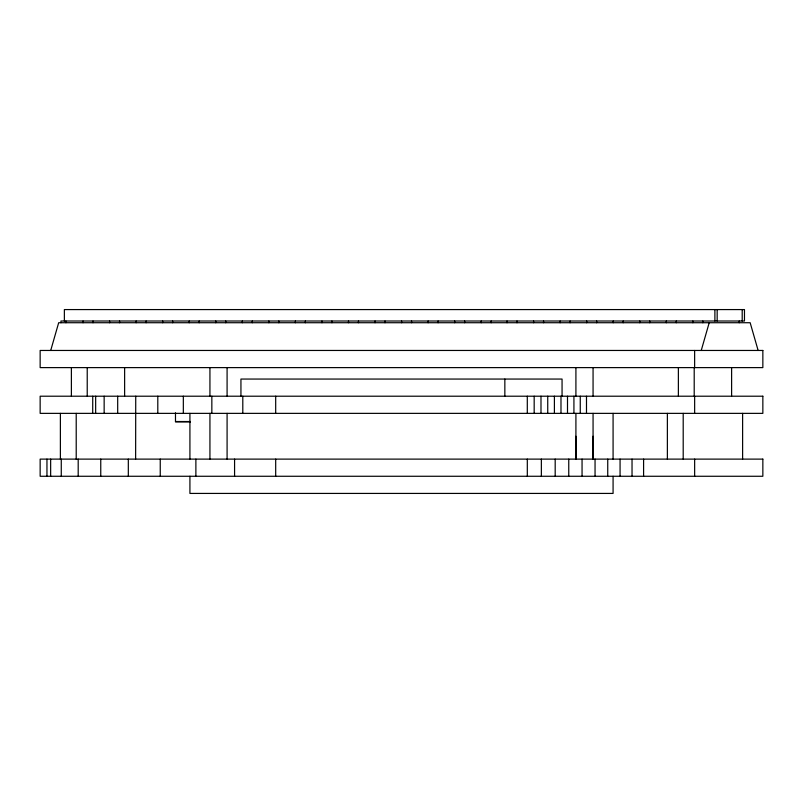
<?xml version="1.0" encoding="UTF-8"?>
<svg xmlns="http://www.w3.org/2000/svg" width="803" height="803" viewBox="0 0 803 803"><rect width="100%" height="100%" fill="white"/><g stroke="black" fill="none" stroke-linecap="round" stroke-linejoin="round"><path stroke-width="1.2" d="M575.912 436.24L575.912 459.115L575.912 413.364M593.066 436.24L593.066 459.115L593.066 413.364M50.719 350.459L58.679 322.726L750.163 322.726L758.132 350.459M701.24 350.459L709.21 322.726M175.486 421.525L190.482 421.525M190.482 421.886L175.486 421.886L175.486 412.812M742.614 413.364L742.614 459.115M742.203 309.577L742.203 321.009M739.232 321.009L739.232 322.726M731.613 367.623L731.613 396.06M717.169 309.577L717.169 321.009M714.891 309.577L714.891 321.009M702.826 321.009L702.826 322.726M694.635 350.459L694.635 367.613M694.645 396.21L694.645 413.364M694.645 459.115L694.645 476.269M694.204 367.623L694.204 396.06M692.859 321.009L692.859 322.726M683.202 413.364L683.202 459.115M678.374 367.623L678.374 396.06M676.277 321.009L676.277 322.726M667.373 413.364L667.373 459.115M666.309 321.009L666.309 322.726M649.737 321.009L649.737 322.726M643.594 459.115L643.594 476.269M639.77 321.009L639.77 322.726M632.031 459.115L632.031 476.269M623.188 321.009L623.188 322.726M620.067 459.115L620.067 476.269M613.221 321.009L613.221 322.726M613.08 413.364L613.08 459.115M613.08 476.269L613.08 493.423L189.92 493.423L189.92 476.269M607.741 459.115L607.741 476.269M596.639 321.009L596.639 322.726M595.053 459.115L595.053 476.269M593.066 367.623L593.066 396.06M586.672 321.009L586.672 322.726M586.491 396.21L586.491 413.364M582.055 459.115L582.055 476.269M580.258 396.21L580.258 413.364M575.912 367.623L575.912 396.06M573.924 396.21L573.924 413.364M570.1 321.009L570.1 322.726M568.755 459.115L568.755 476.269M567.5 396.21L567.5 413.364M562.06 396.21L562.06 379.056L240.94 379.056L240.94 396.21M560.986 396.21L560.986 413.364M560.133 321.009L560.133 322.726M555.184 459.115L555.184 476.269M554.401 396.21L554.401 413.364M547.736 396.21L547.736 413.364M543.551 321.009L543.551 322.726M541.363 459.115L541.363 476.269M540.991 396.21L540.991 413.364M534.176 396.21L534.176 413.364M533.583 321.009L533.583 322.726M527.3 396.21L527.3 413.364M527.31 459.115L527.31 476.269M517.002 321.009L517.002 322.726M507.034 321.009L507.034 322.726M504.846 379.056L504.846 396.21M491.195 321.009L491.195 322.726M481.228 321.009L481.228 322.726M464.646 321.009L464.646 322.726M454.679 321.009L454.679 322.726M438.107 321.009L438.107 322.726M428.14 321.009L428.14 322.726M411.558 321.009L411.558 322.726M401.59 321.009L401.59 322.726M385.008 321.009L385.008 322.726M375.041 321.009L375.041 322.726M358.469 321.009L358.469 322.726M348.502 321.009L348.502 322.726M331.92 321.009L331.92 322.726M321.953 321.009L321.953 322.726M305.371 321.009L305.371 322.726M295.404 321.009L295.404 322.726M278.832 321.009L278.832 322.726M275.69 396.21L275.69 413.364M275.69 459.115L275.69 476.269M268.864 321.009L268.864 322.726M252.283 321.009L252.283 322.726M242.797 396.21L242.797 413.364M242.315 321.009L242.315 322.726M234.576 459.115L234.576 476.269M227.088 367.623L227.088 396.06M227.088 413.364L227.088 459.115M225.733 321.009L225.733 322.726M215.766 321.009L215.766 322.726M211.841 396.21L211.841 413.364M209.934 367.623L209.934 396.06M209.934 413.364L209.934 459.115M199.194 321.009L199.194 322.726M195.882 459.115L195.882 476.269M189.92 413.364L189.92 459.115M189.227 321.009L189.227 322.726M183.335 396.21L183.335 413.364M172.645 321.009L172.645 322.726M162.678 321.009L162.678 322.726M160.249 459.115L160.249 476.269M157.8 396.21L157.8 413.364M146.106 321.009L146.106 322.726M136.139 321.009L136.139 322.726M135.737 396.21L135.627 459.115M128.319 459.115L128.319 476.269M124.626 367.613L124.626 396.06M119.557 321.009L119.557 322.726M117.69 396.21L117.69 413.364M109.589 321.009L109.589 322.726M104.149 396.21L104.149 413.364M100.756 459.115L100.756 476.269M95.657 396.21L95.657 413.364M93.007 321.009L93.007 322.726M92.736 396.21L92.706 413.364M87.226 367.613L87.226 396.06M83.04 321.009L83.04 322.726M78.192 459.115L78.192 476.269M76.215 413.364L76.215 459.115M71.387 367.613L71.387 396.06M65.936 321.009L65.936 322.726M64.37 321.009L64.37 309.577L744.471 309.577L744.471 321.009L60.958 321.009L60.958 322.726M61.269 459.115L61.269 476.269M60.386 413.364L60.386 459.115M50.649 459.115L50.649 476.269M46.955 459.115L46.955 476.269M762.85 350.459L40.15 350.459L40.15 367.613L762.85 367.613L762.85 350.459M762.85 396.21L40.15 396.21L40.15 413.364L762.85 413.364L762.85 396.21M762.85 459.115L40.15 459.115L40.15 476.269L762.85 476.269L762.85 459.115"/></g></svg>
